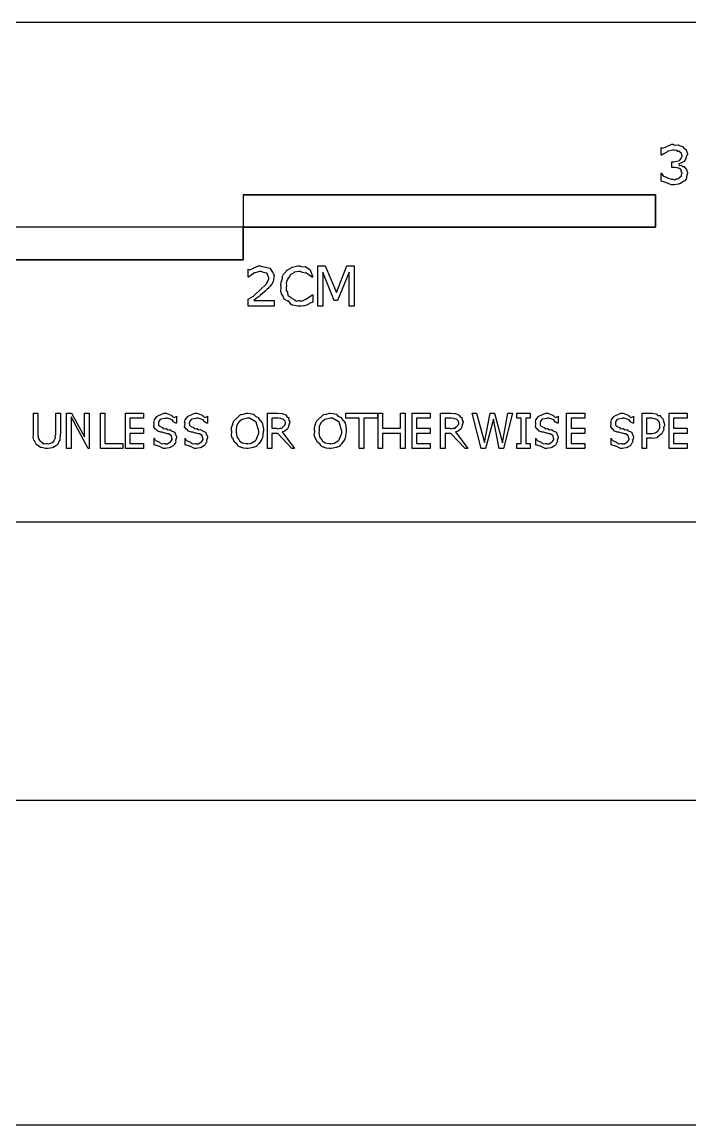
# Model space of a CAD drawing. Extents: x 0 to 23.4, y 0 to 16.5.
# Drawn here: x 20.421 to 21.761, y 5.104 to 7.317 of the extents above; entities that cross this region are included whole.
import ezdxf

# ---------------------------------------------------------------- set-up
doc = ezdxf.new("R2010")
doc.units = 0
doc.layers.get('0').update_dxf_attribs({"linetype": 'CONTINUOUS'})

msp = doc.modelspace()

# ---------------------------------------------------------------- linework, layer by layer
at = {"color": 0}
for points in [[(19.0161, 7.31717), (22.9271, 7.31717)], [(20.864, 6.97065), (20.864, 6.84028), (20.0362, 6.84028), (20.0362, 6.97065)], [(20.864, 6.97065), (21.6918, 6.97065), (21.6918, 6.90543)], [(21.6918, 6.90543), (19.2083, 6.90543)], [(19.0161, 6.31435), (22.9271, 6.31435)], [(19.0161, 5.75608), (22.9271, 5.75608)], [(19.0161, 5.10422), (22.9271, 5.10422)]]:
    msp.add_lwpolyline(points, dxfattribs=at)
for points in [[(21.7497, 7.02696), (21.7501, 7.02588), (21.7536, 7.02208), (21.7539, 7.02154), (21.7538, 7.02078), (21.7557, 7.01535), (21.7557, 7.01351), (21.7551, 7.0121), (21.7542, 7.00754), (21.754, 7.00493), (21.7538, 7.00418), (21.7531, 7.00276), (21.7507, 6.99869), (21.7488, 6.99767), (21.7483, 6.99724), (21.7468, 6.99631), (21.7422, 6.99338), (21.7396, 6.99229), (21.7387, 6.99203), (21.7375, 6.99164), (21.7296, 6.9905), (21.7269, 6.9905), (21.7237, 6.9905), (21.7149, 6.99414), (21.7138, 6.99485), (21.7121, 6.99528), (21.704, 6.99815), (21.7033, 6.99789), (21.7033, 7.01372), (21.7042, 7.01372), (21.704, 7.01243), (21.7076, 7.00803), (21.7138, 7.00603), (21.7149, 7.00549), (21.7153, 7.00489), (21.724, 7.00222), (21.7269, 7.00222), (21.7269, 7.0019), (21.7297, 7.00092), (21.7335, 7.00276), (21.7342, 7.00288), (21.7342, 7.00288), (21.736, 7.00239), (21.74, 7.00521), (21.7404, 7.00549), (21.7403, 7.00569), (21.7438, 7.00885), (21.7439, 7.00917), (21.7439, 7.00917), (21.7438, 7.01101), (21.7453, 7.01372), (21.7453, 7.0146), (21.745, 7.01454), (21.7436, 7.01644), (21.7442, 7.01969), (21.7439, 7.02001), (21.7429, 7.02024), (21.741, 7.02311), (21.7407, 7.02328), (21.7399, 7.02311), (21.7358, 7.02496), (21.7353, 7.02501), (21.7346, 7.02453), (21.7301, 7.02544), (21.7287, 7.02544), (21.7244, 7.02544), (21.7244, 7.03694), (21.7279, 7.03694), (21.7286, 7.03657), (21.7397, 7.03965), (21.7404, 7.04021), (21.7407, 7.04015), (21.7433, 7.04335), (21.7453, 7.04818), (21.7453, 7.04975), (21.7446, 7.04986), (21.7439, 7.05419), (21.7438, 7.05453), (21.7432, 7.05436), (21.741, 7.05544), (21.7404, 7.05778), (21.74, 7.058), (21.7396, 7.05757), (21.7368, 7.05757), (21.7351, 7.05968), (21.7346, 7.05974), (21.7344, 7.05931), (21.7297, 7.06039), (21.7281, 7.06039), (21.7265, 7.06039), (21.7171, 7.05806), (21.716, 7.05757), (21.7142, 7.05626), (21.7086, 7.053), (21.7049, 7.051), (21.704, 7.05018), (21.7033, 7.05018), (21.7033, 7.06515), (21.7033, 7.06515), (21.7068, 7.06424), (21.7131, 7.06689), (21.7142, 7.06754), (21.7147, 7.06765), (21.7244, 7.07189), (21.7276, 7.07189), (21.7279, 7.07113), (21.7325, 7.07015), (21.7376, 7.07101), (21.7385, 7.07081), (21.739, 7.06972), (21.7465, 7.06776), (21.7472, 7.06733), (21.7469, 7.06657), (21.7493, 7.06332), (21.7532, 7.06125), (21.7535, 7.0606), (21.7535, 7.0599), (21.7557, 7.05376), (21.7557, 7.05171), (21.755, 7.05007), (21.7512, 7.04004), (21.7504, 7.03911), (21.7494, 7.03771), (21.7396, 7.03282), (21.7385, 7.03261), (21.7385, 7.03153), (21.7386, 7.03097), (21.7408, 7.0294), (21.7438, 7.03022), (21.7443, 7.03), (21.7442, 7.02946), (21.7461, 7.02713), (21.7494, 7.02729), (21.7497, 7.02696)], [(20.864, 6.90543), (21.6918, 6.90543), (21.6918, 6.97065), (20.864, 6.97065), (20.864, 6.90543)], [(20.864, 6.90543), (20.0362, 6.90543), (20.0362, 6.84028), (20.864, 6.84028), (20.864, 6.90543)], [(20.9265, 6.74685), (20.8742, 6.74685), (20.8742, 6.76074), (20.8743, 6.76096), (20.8849, 6.76693), (20.886, 6.7679), (20.8863, 6.76833), (20.8907, 6.77263), (20.8965, 6.77761), (20.8974, 6.77832), (20.8986, 6.77957), (20.9112, 6.79199), (20.9119, 6.79286), (20.9121, 6.7934), (20.9161, 6.80181), (20.9161, 6.80458), (20.9151, 6.80533), (20.9122, 6.81293), (20.9115, 6.81347), (20.9103, 6.8131), (20.9053, 6.81456), (20.9006, 6.81674), (20.8989, 6.81674), (20.8974, 6.81674), (20.8881, 6.81424), (20.8869, 6.81369), (20.8851, 6.81233), (20.8796, 6.80871), (20.8758, 6.80599), (20.8749, 6.80501), (20.8742, 6.80501), (20.8742, 6.82129), (20.8742, 6.82129), (20.8776, 6.82032), (20.8839, 6.82297), (20.885, 6.82368), (20.8856, 6.82383), (20.8953, 6.82824), (20.8985, 6.82824), (20.9, 6.82726), (20.9092, 6.82536), (20.9176, 6.82357), (20.9189, 6.8226), (20.919, 6.82113), (20.9229, 6.81511), (20.9265, 6.80903), (20.9265, 6.80697), (20.9258, 6.80588), (20.9254, 6.79937), (20.9251, 6.79872), (20.9246, 6.79753), (20.9231, 6.79383), (20.9222, 6.7921), (20.9219, 6.79156), (20.9214, 6.79081), (20.9172, 6.78581), (20.9167, 6.78526), (20.9156, 6.78418), (20.9121, 6.78076), (20.9104, 6.77908), (20.9097, 6.77854), (20.9085, 6.77735), (20.8986, 6.76878), (20.8976, 6.7679), (20.8961, 6.7665), (20.8907, 6.76221), (20.8867, 6.75933), (20.8857, 6.75857), (20.9265, 6.75857), (20.9265, 6.74685)], [(21.0038, 6.75532), (21.0028, 6.75456), (20.9989, 6.75293), (20.9975, 6.75276), (20.9972, 6.7525), (20.9965, 6.75201), (20.9943, 6.75043), (20.9931, 6.74983), (20.9928, 6.74968), (20.9917, 6.74929), (20.9867, 6.74789), (20.986, 6.74772), (20.9854, 6.7475), (20.9799, 6.74685), (20.9779, 6.74685), (20.9742, 6.74685), (20.964, 6.74886), (20.9631, 6.74924), (20.9615, 6.74946), (20.9564, 6.75597), (20.9565, 6.75683), (20.954, 6.75683), (20.9467, 6.76124), (20.9442, 6.76818), (20.9437, 6.76942), (20.9422, 6.76997), (20.9399, 6.77681), (20.9408, 6.78494), (20.9408, 6.78765), (20.94, 6.78819), (20.9403, 6.79508), (20.9431, 6.80354), (20.9435, 6.80479), (20.9428, 6.80588), (20.9451, 6.81158), (20.9504, 6.81694), (20.9513, 6.81782), (20.9515, 6.81853), (20.9617, 6.82497), (20.9628, 6.82542), (20.9636, 6.82514), (20.9743, 6.82824), (20.9779, 6.82824), (20.9785, 6.82736), (20.9833, 6.82633), (20.989, 6.82682), (20.9901, 6.8265), (20.9908, 6.82536), (20.9982, 6.82081), (20.9986, 6.81999), (21.0038, 6.80501), (21.0029, 6.80501), (21.0017, 6.80583), (20.9915, 6.81347), (20.9906, 6.81392), (20.9892, 6.81342), (20.9836, 6.81461), (20.9789, 6.81674), (20.9774, 6.81674), (20.976, 6.81674), (20.9676, 6.81532), (20.9669, 6.815), (20.9657, 6.81392), (20.9614, 6.81114), (20.9592, 6.80994), (20.9586, 6.80935), (20.9581, 6.80817), (20.9536, 6.801), (20.9532, 6.80003), (20.9522, 6.79839), (20.9507, 6.79275), (20.9513, 6.78879), (20.9513, 6.78743), (20.9507, 6.78538), (20.9508, 6.77875), (20.9531, 6.77518), (20.9535, 6.77419), (20.9532, 6.77274), (20.9547, 6.76764), (20.9585, 6.76606), (20.959, 6.76551), (20.9596, 6.76454), (20.9665, 6.76064), (20.9674, 6.76031), (20.9674, 6.75956), (20.9711, 6.75732), (20.976, 6.75857), (20.9775, 6.75857), (20.9782, 6.75771), (20.9837, 6.75782), (20.9899, 6.76096), (20.991, 6.76139), (20.9917, 6.76183), (21.0022, 6.7691), (21.0032, 6.77007), (21.0038, 6.77007), (21.0038, 6.75532)], [(21.0874, 6.74685), (21.0769, 6.74685), (21.0769, 6.815), (21.0539, 6.75857), (21.0472, 6.75857), (21.0244, 6.815), (21.0244, 6.74685), (21.014, 6.74685), (21.014, 6.82824), (21.0292, 6.82824), (21.0514, 6.77463), (21.0726, 6.82824), (21.0874, 6.82824), (21.0874, 6.74685)], [(20.4979, 6.49083), (20.4972, 6.48953), (20.4964, 6.47879), (20.4961, 6.47781), (20.4954, 6.47672), (20.4914, 6.46913), (20.4907, 6.46847), (20.49, 6.46733), (20.4829, 6.4636), (20.4821, 6.46326), (20.4807, 6.46289), (20.4732, 6.46175), (20.4707, 6.46175), (20.4678, 6.46175), (20.4599, 6.46322), (20.459, 6.46349), (20.4574, 6.46365), (20.4514, 6.46793), (20.4508, 6.46847), (20.4499, 6.46858), (20.4454, 6.47694), (20.4451, 6.47781), (20.444, 6.47851), (20.4426, 6.48351), (20.4436, 6.48904), (20.4436, 6.49083), (20.4436, 6.53228), (20.4525, 6.53228), (20.4525, 6.49192), (20.4521, 6.49083), (20.4532, 6.48378), (20.4533, 6.48324), (20.4532, 6.4821), (20.4558, 6.47803), (20.4562, 6.4776), (20.4561, 6.47726), (20.4612, 6.47353), (20.4618, 6.47325), (20.4617, 6.47293), (20.4642, 6.47071), (20.469, 6.47174), (20.4707, 6.47174), (20.4707, 6.4714), (20.4743, 6.47081), (20.4787, 6.47282), (20.4794, 6.47304), (20.4794, 6.47288), (20.4824, 6.47353), (20.4849, 6.47711), (20.4853, 6.4776), (20.4851, 6.47771), (20.4878, 6.48292), (20.4879, 6.48346), (20.4878, 6.48346), (20.4871, 6.48617), (20.4887, 6.49035), (20.4887, 6.49169), (20.4887, 6.53228), (20.4979, 6.53228), (20.4979, 6.49083)], [(20.5551, 6.46175), (20.5532, 6.46175), (20.5189, 6.5249), (20.5189, 6.46175), (20.51, 6.46175), (20.51, 6.53228), (20.52, 6.53228), (20.5462, 6.48475), (20.5462, 6.53228), (20.5551, 6.53228), (20.5551, 6.46175)], [(20.6231, 6.46175), (20.5779, 6.46175), (20.5779, 6.53228), (20.5868, 6.53228), (20.5868, 6.47174), (20.6231, 6.47174), (20.6231, 6.46175)], [(20.6646, 6.46175), (20.6283, 6.46175), (20.6283, 6.53228), (20.6646, 6.53228), (20.6646, 6.52208), (20.6372, 6.52208), (20.6372, 6.50211), (20.6646, 6.50211), (20.6646, 6.49192), (20.6372, 6.49192), (20.6372, 6.47174), (20.6646, 6.47174), (20.6646, 6.46175)], [(20.7308, 6.48236), (20.73, 6.48144), (20.7287, 6.47765), (20.7293, 6.47521), (20.729, 6.47456), (20.7282, 6.47331), (20.7258, 6.46935), (20.725, 6.46815), (20.7247, 6.46783), (20.7236, 6.46685), (20.7181, 6.4636), (20.7174, 6.46326), (20.7158, 6.46294), (20.7111, 6.46197), (20.7083, 6.46175), (20.7074, 6.46175), (20.7044, 6.46175), (20.6967, 6.46522), (20.6958, 6.46588), (20.6946, 6.46625), (20.6865, 6.46858), (20.6857, 6.46826), (20.6857, 6.48193), (20.6861, 6.48193), (20.686, 6.48068), (20.6897, 6.47678), (20.6953, 6.47478), (20.6963, 6.47433), (20.6967, 6.47325), (20.701, 6.47081), (20.7054, 6.47174), (20.7069, 6.47174), (20.7078, 6.47097), (20.7128, 6.47114), (20.7171, 6.4739), (20.7178, 6.47433), (20.7178, 6.47433), (20.7192, 6.47575), (20.7219, 6.47976), (20.7219, 6.48107), (20.7215, 6.48139), (20.7203, 6.48747), (20.72, 6.48779), (20.7199, 6.48768), (20.7147, 6.49104), (20.714, 6.49126), (20.7128, 6.49126), (20.7083, 6.49246), (20.7078, 6.49257), (20.7069, 6.49246), (20.7014, 6.49397), (20.7008, 6.49408), (20.6989, 6.49408), (20.6928, 6.49615), (20.69, 6.49983), (20.6893, 6.5006), (20.6883, 6.50054), (20.685, 6.50467), (20.6857, 6.51074), (20.6857, 6.51275), (20.6849, 6.51335), (20.6861, 6.51932), (20.6911, 6.52576), (20.6922, 6.52664), (20.6932, 6.52681), (20.7051, 6.53228), (20.709, 6.53228), (20.7097, 6.53222), (20.7201, 6.52869), (20.721, 6.52794), (20.7215, 6.52669), (20.726, 6.52403), (20.7301, 6.52576), (20.7308, 6.52621), (20.7308, 6.5121), (20.7304, 6.5121), (20.7289, 6.5121), (20.7247, 6.51497), (20.7219, 6.51882), (20.721, 6.51926), (20.7199, 6.51958), (20.7119, 6.52208), (20.7093, 6.52208), (20.7078, 6.52171), (20.6993, 6.52013), (20.6986, 6.51969), (20.6972, 6.51915), (20.6946, 6.51503), (20.6946, 6.51361), (20.6943, 6.51247), (20.6944, 6.50863), (20.696, 6.50732), (20.6963, 6.50689), (20.6963, 6.50646), (20.7024, 6.50342), (20.7032, 6.50319), (20.7031, 6.50293), (20.7046, 6.50092), (20.7094, 6.5019), (20.7101, 6.50168), (20.7103, 6.50092), (20.7136, 6.49924), (20.7172, 6.49994), (20.7178, 6.49972), (20.7178, 6.49886), (20.7217, 6.49599), (20.7269, 6.49436), (20.7275, 6.49365), (20.7272, 6.49268), (20.7308, 6.48497), (20.7308, 6.48236)], [(20.7928, 6.48236), (20.7919, 6.48144), (20.7907, 6.47765), (20.7912, 6.47521), (20.7911, 6.47456), (20.7901, 6.47331), (20.7878, 6.46935), (20.7871, 6.46815), (20.7867, 6.46783), (20.7857, 6.46685), (20.78, 6.4636), (20.7793, 6.46326), (20.7778, 6.46294), (20.7731, 6.46197), (20.7703, 6.46175), (20.7693, 6.46175), (20.7665, 6.46175), (20.7588, 6.46522), (20.7579, 6.46588), (20.7565, 6.46625), (20.7485, 6.46858), (20.7476, 6.46826), (20.7476, 6.48193), (20.7481, 6.48193), (20.7481, 6.48068), (20.7517, 6.47678), (20.7574, 6.47478), (20.7583, 6.47433), (20.7586, 6.47325), (20.7631, 6.47081), (20.7674, 6.47174), (20.7689, 6.47174), (20.7699, 6.47097), (20.7747, 6.47114), (20.7792, 6.4739), (20.7797, 6.47433), (20.7797, 6.47433), (20.7813, 6.47575), (20.7839, 6.47976), (20.7839, 6.48107), (20.7836, 6.48139), (20.7822, 6.48747), (20.7819, 6.48779), (20.7818, 6.48768), (20.7768, 6.49104), (20.7761, 6.49126), (20.7749, 6.49126), (20.7703, 6.49246), (20.7699, 6.49257), (20.7689, 6.49246), (20.7635, 6.49397), (20.7629, 6.49408), (20.7608, 6.49408), (20.7547, 6.49615), (20.7519, 6.49983), (20.7514, 6.5006), (20.7503, 6.50054), (20.7469, 6.50467), (20.7476, 6.51074), (20.7476, 6.51275), (20.7469, 6.51335), (20.7482, 6.51932), (20.7531, 6.52576), (20.7542, 6.52664), (20.7551, 6.52681), (20.7671, 6.53228), (20.7711, 6.53228), (20.7718, 6.53222), (20.7821, 6.52869), (20.7831, 6.52794), (20.7836, 6.52669), (20.7879, 6.52403), (20.7921, 6.52576), (20.7928, 6.52621), (20.7928, 6.5121), (20.7924, 6.5121), (20.791, 6.5121), (20.7867, 6.51497), (20.784, 6.51882), (20.7831, 6.51926), (20.7818, 6.51958), (20.7739, 6.52208), (20.7714, 6.52208), (20.7699, 6.52171), (20.7614, 6.52013), (20.7607, 6.51969), (20.7593, 6.51915), (20.7565, 6.51503), (20.7565, 6.51361), (20.7562, 6.51247), (20.7564, 6.50863), (20.7579, 6.50732), (20.7583, 6.50689), (20.7582, 6.50646), (20.7644, 6.50342), (20.7653, 6.50319), (20.7651, 6.50293), (20.7665, 6.50092), (20.7714, 6.5019), (20.7722, 6.50168), (20.7724, 6.50092), (20.7756, 6.49924), (20.7793, 6.49994), (20.7797, 6.49972), (20.7797, 6.49886), (20.7838, 6.49599), (20.789, 6.49436), (20.7896, 6.49365), (20.7893, 6.49268), (20.7928, 6.48497), (20.7928, 6.48236)], [(20.8951, 6.52317), (20.8954, 6.52192), (20.9024, 6.51303), (20.9028, 6.51188), (20.9031, 6.5101), (20.905, 6.50022), (20.905, 6.4969), (20.9047, 6.49496), (20.9029, 6.48307), (20.9025, 6.48193), (20.9021, 6.48036), (20.8961, 6.47185), (20.8951, 6.47108), (20.8942, 6.46967), (20.8906, 6.46576), (20.8872, 6.46436), (20.8863, 6.46392), (20.8844, 6.46343), (20.8786, 6.46203), (20.8746, 6.46175), (20.8733, 6.46175), (20.8711, 6.46175), (20.8647, 6.46235), (20.861, 6.46376), (20.86, 6.46414), (20.8583, 6.46431), (20.8535, 6.46679), (20.8526, 6.47032), (20.8525, 6.47108), (20.851, 6.47108), (20.8463, 6.47483), (20.844, 6.48085), (20.8438, 6.48193), (20.8425, 6.48247), (20.8407, 6.48817), (20.8415, 6.49474), (20.8415, 6.4969), (20.8408, 6.49767), (20.841, 6.50379), (20.8433, 6.51058), (20.8438, 6.51167), (20.8435, 6.51193), (20.8456, 6.51687), (20.8514, 6.5224), (20.8525, 6.52317), (20.8525, 6.52317), (20.859, 6.52951), (20.86, 6.52989), (20.86, 6.52989), (20.8646, 6.53011), (20.8711, 6.53228), (20.8733, 6.53228), (20.8733, 6.53222), (20.8785, 6.53157), (20.8853, 6.53033), (20.8863, 6.52989), (20.8863, 6.52881), (20.8899, 6.52544), (20.8946, 6.52393), (20.8951, 6.52317)], [(20.9672, 6.46175), (20.9622, 6.46175), (20.9336, 6.49192), (20.9219, 6.49192), (20.9219, 6.46175), (20.9129, 6.46175), (20.9129, 6.53228), (20.9324, 6.53228), (20.9333, 6.53222), (20.9419, 6.53157), (20.9428, 6.53142), (20.9428, 6.53142), (20.9497, 6.52897), (20.9503, 6.5286), (20.9504, 6.52756), (20.9529, 6.52463), (20.9556, 6.52339), (20.956, 6.52274), (20.9556, 6.52186), (20.9562, 6.51818), (20.9581, 6.51508), (20.9581, 6.51406), (20.9572, 6.51226), (20.9554, 6.50613), (20.9546, 6.50271), (20.954, 6.5019), (20.9528, 6.50032), (20.9482, 6.49621), (20.9439, 6.49517), (20.9428, 6.49474), (20.9672, 6.46175)], [(21.0615, 6.52317), (21.0618, 6.52192), (21.0687, 6.51303), (21.0692, 6.51188), (21.0694, 6.5101), (21.0713, 6.50022), (21.0713, 6.4969), (21.071, 6.49496), (21.0693, 6.48307), (21.0689, 6.48193), (21.0685, 6.48036), (21.0624, 6.47185), (21.0615, 6.47108), (21.0606, 6.46967), (21.0568, 6.46576), (21.0536, 6.46436), (21.0526, 6.46392), (21.0507, 6.46343), (21.045, 6.46203), (21.041, 6.46175), (21.0396, 6.46175), (21.0375, 6.46175), (21.031, 6.46235), (21.0274, 6.46376), (21.0264, 6.46414), (21.0247, 6.46431), (21.0199, 6.46679), (21.019, 6.47032), (21.0187, 6.47108), (21.0172, 6.47108), (21.0125, 6.47483), (21.0104, 6.48085), (21.0101, 6.48193), (21.0089, 6.48247), (21.0071, 6.48817), (21.0079, 6.49474), (21.0079, 6.4969), (21.0072, 6.49767), (21.0072, 6.50379), (21.0097, 6.51058), (21.0101, 6.51167), (21.0097, 6.51193), (21.0119, 6.51687), (21.0176, 6.5224), (21.0187, 6.52317), (21.0187, 6.52317), (21.0254, 6.52951), (21.0264, 6.52989), (21.0264, 6.52989), (21.031, 6.53011), (21.0375, 6.53228), (21.0396, 6.53228), (21.0397, 6.53222), (21.0449, 6.53157), (21.0517, 6.53033), (21.0526, 6.52989), (21.0526, 6.52881), (21.0563, 6.52544), (21.061, 6.52393), (21.0615, 6.52317)], [(21.1336, 6.52208), (21.1064, 6.52208), (21.1064, 6.46175), (21.0974, 6.46175), (21.0974, 6.52208), (21.0701, 6.52208), (21.0701, 6.53228), (21.1336, 6.53228), (21.1336, 6.52208)], [(21.1894, 6.46175), (21.1803, 6.46175), (21.1803, 6.49192), (21.1442, 6.49192), (21.1442, 6.46175), (21.1351, 6.46175), (21.1351, 6.53228), (21.1442, 6.53228), (21.1442, 6.50211), (21.1803, 6.50211), (21.1803, 6.53228), (21.1894, 6.53228), (21.1894, 6.46175)], [(21.2396, 6.46175), (21.2033, 6.46175), (21.2033, 6.53228), (21.2396, 6.53228), (21.2396, 6.52208), (21.2122, 6.52208), (21.2122, 6.50211), (21.2396, 6.50211), (21.2396, 6.49192), (21.2122, 6.49192), (21.2122, 6.47174), (21.2396, 6.47174), (21.2396, 6.46175)], [(21.3149, 6.46175), (21.3099, 6.46175), (21.2813, 6.49192), (21.2694, 6.49192), (21.2694, 6.46175), (21.2606, 6.46175), (21.2606, 6.53228), (21.2799, 6.53228), (21.2808, 6.53222), (21.2896, 6.53157), (21.2903, 6.53142), (21.2903, 6.53142), (21.2974, 6.52897), (21.2979, 6.5286), (21.2981, 6.52756), (21.3006, 6.52463), (21.3032, 6.52339), (21.3036, 6.52274), (21.3031, 6.52186), (21.3039, 6.51818), (21.3057, 6.51508), (21.3057, 6.51406), (21.3049, 6.51226), (21.3031, 6.50613), (21.3022, 6.50271), (21.3015, 6.5019), (21.3004, 6.50032), (21.2957, 6.49621), (21.2915, 6.49517), (21.2903, 6.49474), (21.3149, 6.46175)], [(21.405, 6.53228), (21.3868, 6.46175), (21.3781, 6.46175), (21.3664, 6.52035), (21.3506, 6.46175), (21.3421, 6.46175), (21.3236, 6.53228), (21.3329, 6.53228), (21.3486, 6.47368), (21.3601, 6.53228), (21.369, 6.53228), (21.385, 6.47304), (21.3957, 6.53228), (21.405, 6.53228)], [(21.4404, 6.46175), (21.4133, 6.46175), (21.4133, 6.47174), (21.4222, 6.47174), (21.4222, 6.52208), (21.4133, 6.52208), (21.4133, 6.53228), (21.4404, 6.53228), (21.4404, 6.52208), (21.4313, 6.52208), (21.4313, 6.47174), (21.4404, 6.47174), (21.4404, 6.46175)], [(21.4965, 6.48236), (21.4958, 6.48144), (21.4946, 6.47765), (21.495, 6.47521), (21.4949, 6.47456), (21.494, 6.47331), (21.4915, 6.46935), (21.4908, 6.46815), (21.4906, 6.46783), (21.4894, 6.46685), (21.4839, 6.4636), (21.4832, 6.46326), (21.4815, 6.46294), (21.4769, 6.46197), (21.474, 6.46175), (21.4732, 6.46175), (21.4703, 6.46175), (21.4625, 6.46522), (21.4617, 6.46588), (21.4603, 6.46625), (21.4524, 6.46858), (21.4514, 6.46826), (21.4514, 6.48193), (21.4519, 6.48193), (21.4518, 6.48068), (21.4554, 6.47678), (21.4611, 6.47478), (21.4621, 6.47433), (21.4624, 6.47325), (21.4668, 6.47081), (21.4713, 6.47174), (21.4728, 6.47174), (21.4736, 6.47097), (21.4785, 6.47114), (21.4829, 6.4739), (21.4836, 6.47433), (21.4836, 6.47433), (21.485, 6.47575), (21.4876, 6.47976), (21.4876, 6.48107), (21.4874, 6.48139), (21.4861, 6.48747), (21.4857, 6.48779), (21.4856, 6.48768), (21.4806, 6.49104), (21.4799, 6.49126), (21.4786, 6.49126), (21.4742, 6.49246), (21.4736, 6.49257), (21.4728, 6.49246), (21.4672, 6.49397), (21.4667, 6.49408), (21.4646, 6.49408), (21.4585, 6.49615), (21.4557, 6.49983), (21.4551, 6.5006), (21.4542, 6.50054), (21.4507, 6.50467), (21.4514, 6.51074), (21.4514, 6.51275), (21.4507, 6.51335), (21.4519, 6.51932), (21.4568, 6.52576), (21.4579, 6.52664), (21.4589, 6.52681), (21.4708, 6.53228), (21.4749, 6.53228), (21.4756, 6.53222), (21.4858, 6.52869), (21.4868, 6.52794), (21.4874, 6.52669), (21.4917, 6.52403), (21.4958, 6.52576), (21.4965, 6.52621), (21.4965, 6.5121), (21.4961, 6.5121), (21.4947, 6.5121), (21.4906, 6.51497), (21.4878, 6.51882), (21.4868, 6.51926), (21.4856, 6.51958), (21.4776, 6.52208), (21.4751, 6.52208), (21.4736, 6.52171), (21.4651, 6.52013), (21.4644, 6.51969), (21.4631, 6.51915), (21.4603, 6.51503), (21.4603, 6.51361), (21.4601, 6.51247), (21.4603, 6.50863), (21.4618, 6.50732), (21.4621, 6.50689), (21.4619, 6.50646), (21.4682, 6.50342), (21.469, 6.50319), (21.4689, 6.50293), (21.4703, 6.50092), (21.4751, 6.5019), (21.476, 6.50168), (21.4761, 6.50092), (21.4794, 6.49924), (21.4831, 6.49994), (21.4836, 6.49972), (21.4835, 6.49886), (21.4875, 6.49599), (21.4928, 6.49436), (21.4933, 6.49365), (21.4931, 6.49268), (21.4965, 6.48497), (21.4965, 6.48236)], [(21.5497, 6.46175), (21.5135, 6.46175), (21.5135, 6.53228), (21.5497, 6.53228), (21.5497, 6.52208), (21.5224, 6.52208), (21.5224, 6.50211), (21.5497, 6.50211), (21.5497, 6.49192), (21.5224, 6.49192), (21.5224, 6.47174), (21.5497, 6.47174), (21.5497, 6.46175)], [(21.6478, 6.48236), (21.6469, 6.48144), (21.6457, 6.47765), (21.6463, 6.47521), (21.6461, 6.47456), (21.6451, 6.47331), (21.6428, 6.46935), (21.6421, 6.46815), (21.6417, 6.46783), (21.6407, 6.46685), (21.635, 6.4636), (21.6343, 6.46326), (21.6328, 6.46294), (21.6281, 6.46197), (21.6253, 6.46175), (21.6243, 6.46175), (21.6215, 6.46175), (21.6137, 6.46522), (21.6129, 6.46588), (21.6115, 6.46625), (21.6035, 6.46858), (21.6026, 6.46826), (21.6026, 6.48193), (21.6031, 6.48193), (21.6031, 6.48068), (21.6067, 6.47678), (21.6124, 6.47478), (21.6133, 6.47433), (21.6136, 6.47325), (21.6181, 6.47081), (21.6224, 6.47174), (21.6239, 6.47174), (21.6247, 6.47097), (21.6297, 6.47114), (21.6342, 6.4739), (21.6347, 6.47433), (21.6347, 6.47433), (21.6361, 6.47575), (21.6389, 6.47976), (21.6389, 6.48107), (21.6386, 6.48139), (21.6372, 6.48747), (21.6369, 6.48779), (21.6368, 6.48768), (21.6317, 6.49104), (21.6311, 6.49126), (21.6297, 6.49126), (21.6253, 6.49246), (21.6247, 6.49257), (21.6239, 6.49246), (21.6185, 6.49397), (21.6178, 6.49408), (21.6158, 6.49408), (21.6097, 6.49615), (21.6069, 6.49983), (21.6064, 6.5006), (21.6053, 6.50054), (21.6019, 6.50467), (21.6026, 6.51074), (21.6026, 6.51275), (21.6019, 6.51335), (21.6032, 6.51932), (21.6081, 6.52576), (21.6092, 6.52664), (21.6101, 6.52681), (21.6221, 6.53228), (21.6261, 6.53228), (21.6268, 6.53222), (21.6371, 6.52869), (21.6381, 6.52794), (21.6386, 6.52669), (21.6429, 6.52403), (21.6471, 6.52576), (21.6478, 6.52621), (21.6478, 6.5121), (21.6474, 6.5121), (21.646, 6.5121), (21.6417, 6.51497), (21.639, 6.51882), (21.6381, 6.51926), (21.6368, 6.51958), (21.6289, 6.52208), (21.6262, 6.52208), (21.6247, 6.52171), (21.6164, 6.52013), (21.6157, 6.51969), (21.6143, 6.51915), (21.6115, 6.51503), (21.6115, 6.51361), (21.6113, 6.51247), (21.6114, 6.50863), (21.6129, 6.50732), (21.6133, 6.50689), (21.6132, 6.50646), (21.6193, 6.50342), (21.6203, 6.50319), (21.62, 6.50293), (21.6215, 6.50092), (21.6264, 6.5019), (21.6272, 6.50168), (21.6274, 6.50092), (21.6306, 6.49924), (21.6342, 6.49994), (21.6347, 6.49972), (21.6347, 6.49886), (21.6388, 6.49599), (21.644, 6.49436), (21.6446, 6.49365), (21.6443, 6.49268), (21.6478, 6.48497), (21.6478, 6.48236)], [(21.7099, 6.50797), (21.7089, 6.50694), (21.7078, 6.50233), (21.7083, 6.49881), (21.7081, 6.49799), (21.7071, 6.49681), (21.7049, 6.49274), (21.7042, 6.49072), (21.7038, 6.49018), (21.7025, 6.48947), (21.6958, 6.48426), (21.695, 6.48389), (21.6935, 6.48301), (21.6881, 6.48139), (21.6842, 6.48193), (21.6829, 6.48193), (21.6736, 6.48193), (21.6736, 6.46175), (21.6647, 6.46175), (21.6647, 6.53228), (21.6833, 6.53228), (21.6843, 6.53222), (21.6932, 6.53119), (21.6939, 6.53097), (21.6939, 6.53033), (21.6967, 6.52783), (21.7011, 6.52772), (21.7018, 6.52729), (21.7019, 6.52599), (21.7072, 6.52029), (21.7076, 6.51947), (21.7071, 6.51856), (21.7099, 6.51064), (21.7099, 6.50797)], [(21.7556, 6.46175), (21.7193, 6.46175), (21.7193, 6.53228), (21.7556, 6.53228), (21.7556, 6.52208), (21.7282, 6.52208), (21.7282, 6.50211), (21.7556, 6.50211), (21.7556, 6.49192), (21.7282, 6.49192), (21.7282, 6.47174), (21.7556, 6.47174), (21.7556, 6.46175)], [(20.8958, 6.4969), (20.8951, 6.49832), (20.8907, 6.51449), (20.8897, 6.51557), (20.8886, 6.51568), (20.8771, 6.52208), (20.8733, 6.52208), (20.8704, 6.52171), (20.8621, 6.51986), (20.8575, 6.51665), (20.8565, 6.51557), (20.8547, 6.51357), (20.8507, 6.50613), (20.8504, 6.49924), (20.8504, 6.4969), (20.8501, 6.49431), (20.8514, 6.48525), (20.8556, 6.47933), (20.8565, 6.47825), (20.8567, 6.47694), (20.8626, 6.47304), (20.8706, 6.47174), (20.8733, 6.47174), (20.8739, 6.47092), (20.8807, 6.47211), (20.8885, 6.47715), (20.8896, 6.47825), (20.8904, 6.47911), (20.8958, 6.49246), (20.8958, 6.4969)], [(20.9492, 6.51318), (20.9492, 6.51318), (20.9483, 6.51704), (20.9482, 6.51731), (20.9476, 6.51764), (20.9449, 6.52013), (20.9444, 6.52035), (20.9435, 6.52029), (20.9407, 6.52083), (20.9399, 6.52165), (20.9397, 6.52165), (20.9385, 6.52138), (20.9343, 6.52208), (20.9329, 6.52208), (20.9219, 6.52208), (20.9219, 6.50211), (20.9314, 6.50211), (20.9314, 6.50201), (20.9339, 6.50065), (20.9387, 6.5025), (20.9393, 6.50256), (20.9393, 6.50244), (20.9414, 6.50185), (20.9444, 6.50467), (20.9449, 6.50493), (20.9449, 6.50493), (20.9451, 6.50624), (20.9479, 6.50786), (20.9482, 6.50819), (20.9482, 6.50819), (20.9492, 6.51193), (20.9492, 6.51318)], [(21.0622, 6.4969), (21.0615, 6.49832), (21.0571, 6.51449), (21.0561, 6.51557), (21.0549, 6.51568), (21.0435, 6.52208), (21.0396, 6.52208), (21.0368, 6.52171), (21.0285, 6.51986), (21.0239, 6.51665), (21.0229, 6.51557), (21.0211, 6.51357), (21.0171, 6.50613), (21.0168, 6.49924), (21.0168, 6.4969), (21.0164, 6.49431), (21.0178, 6.48525), (21.0218, 6.47933), (21.0229, 6.47825), (21.0231, 6.47694), (21.0289, 6.47304), (21.0369, 6.47174), (21.0396, 6.47174), (21.0401, 6.47092), (21.0471, 6.47211), (21.0549, 6.47715), (21.0558, 6.47825), (21.0568, 6.47911), (21.0622, 6.49246), (21.0622, 6.4969)], [(21.2968, 6.51318), (21.2968, 6.51318), (21.2958, 6.51704), (21.2957, 6.51731), (21.2953, 6.51764), (21.2925, 6.52013), (21.2921, 6.52035), (21.2911, 6.52029), (21.2882, 6.52083), (21.2875, 6.52165), (21.2872, 6.52165), (21.2861, 6.52138), (21.2819, 6.52208), (21.2806, 6.52208), (21.2694, 6.52208), (21.2694, 6.50211), (21.279, 6.50211), (21.279, 6.50201), (21.2815, 6.50065), (21.2862, 6.5025), (21.2868, 6.50256), (21.2868, 6.50244), (21.289, 6.50185), (21.2921, 6.50467), (21.2925, 6.50493), (21.2925, 6.50493), (21.2928, 6.50624), (21.2956, 6.50786), (21.2957, 6.50819), (21.2957, 6.50819), (21.2968, 6.51193), (21.2968, 6.51318)], [(21.7008, 6.50776), (21.7006, 6.50808), (21.6999, 6.51406), (21.6996, 6.51449), (21.6996, 6.51449), (21.6961, 6.51899), (21.6957, 6.51926), (21.6943, 6.51937), (21.6907, 6.52132), (21.6903, 6.52143), (21.6892, 6.52121), (21.6846, 6.52208), (21.6831, 6.52208), (21.6736, 6.52208), (21.6736, 6.49192), (21.6815, 6.49192), (21.6815, 6.49192), (21.6853, 6.49192), (21.6903, 6.49283), (21.691, 6.493), (21.691, 6.493), (21.6964, 6.4961), (21.6968, 6.49647), (21.6968, 6.49647), (21.6969, 6.49821), (21.6997, 6.50125), (21.6999, 6.50168), (21.6999, 6.50168), (21.7003, 6.50299), (21.7008, 6.50657), (21.7008, 6.50776)]]:
    msp.add_lwpolyline(points, close=True, dxfattribs=at)

doc.saveas('drawing.dxf')
